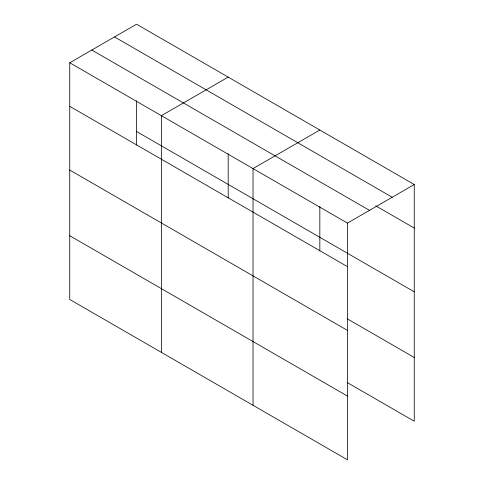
<?xml version="1.0" encoding="UTF-8"?>
<svg xmlns="http://www.w3.org/2000/svg" width="484" height="484" viewBox="0 0 484 484"><rect width="100%" height="100%" fill="white"/><g stroke="black" fill="none" stroke-linecap="round" stroke-linejoin="round"><path stroke-width="0.73" d="M136.555 145.085L136.555 100.751M228.194 153.658L228.194 197.992M319.833 206.565L319.833 250.9M69.75 62.769L347.445 223.094L347.445 459.8L69.75 299.475L69.75 62.769L136.555 24.2L414.25 184.525L414.25 421.231L347.179 382.511M228.194 77.107L161.39 115.676L161.39 352.382M319.833 130.014L253.029 168.583L253.029 405.289M347.445 223.094L414.25 184.525M114.514 36.929L392.203 197.248M375.832 205.9L414.25 228.079M91.797 50.04L369.486 210.365M136.555 131.497L414.25 291.822M69.75 106.329L347.445 266.648M347.179 318.768L414.25 357.488M69.75 170.066L347.445 330.391M69.75 235.738L347.445 396.063"/></g></svg>
